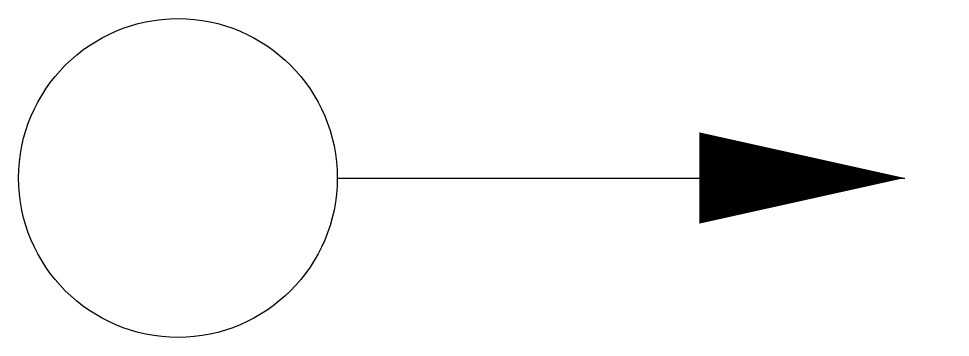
# Model space of a CAD drawing. Header units: centimetres. Extents: x -35 to 169, y -35 to 35.
import ezdxf

# ---------------------------------------------------------------- set-up
doc = ezdxf.new("R2010")
doc.units = ezdxf.units.CM

msp = doc.modelspace()

# ---------------------------------------------------------------- linework, layer by layer
msp.add_line((34.92, 0), (159.27, 0))
msp.add_lwpolyline([(114.26, 0, 20, 0, 0), (159.27, 0, 0, 0, 0)], format="xyseb")
msp.add_circle((0, 0), 34.92)

doc.saveas('drawing.dxf')
